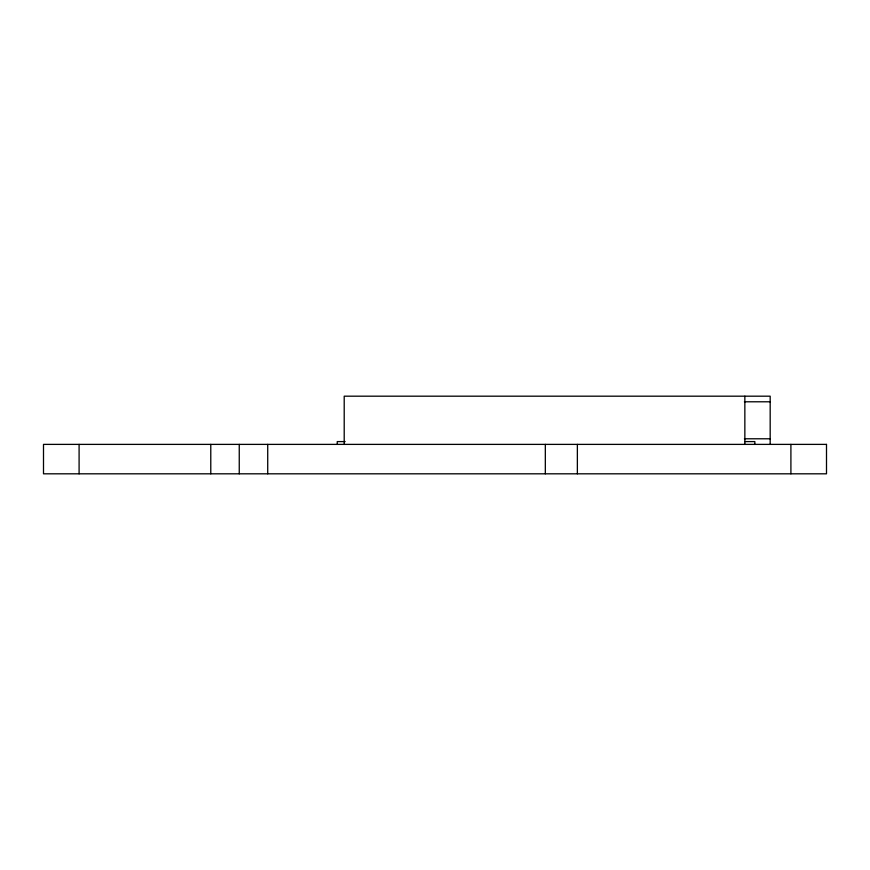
<?xml version="1.0" encoding="UTF-8"?>
<svg xmlns="http://www.w3.org/2000/svg" width="870" height="870" viewBox="0 0 870 870"><rect width="100%" height="100%" fill="white"/><g stroke="black" fill="none" stroke-linecap="round" stroke-linejoin="round"><path stroke-width="1.3" d="M744.405 401.788L770.178 401.788M744.405 438.784L770.178 438.784M345.14 441.59L337.245 441.59L337.245 444.385M744.85 441.59L754.845 441.59L754.845 444.385M790.906 444.385L790.906 473.813M770.178 444.385L770.178 396.187L344.205 396.187L344.205 444.385M744.85 396.187L744.85 444.385M577.365 444.385L577.365 473.813M545.327 444.385L545.327 473.813M267.721 444.385L267.721 473.813M239.25 444.385L239.25 473.813M210.779 444.385L210.779 473.813M79.094 444.385L79.094 473.813M826.5 444.385L43.5 444.385L43.5 473.813L826.5 473.813L826.5 444.385"/></g></svg>
